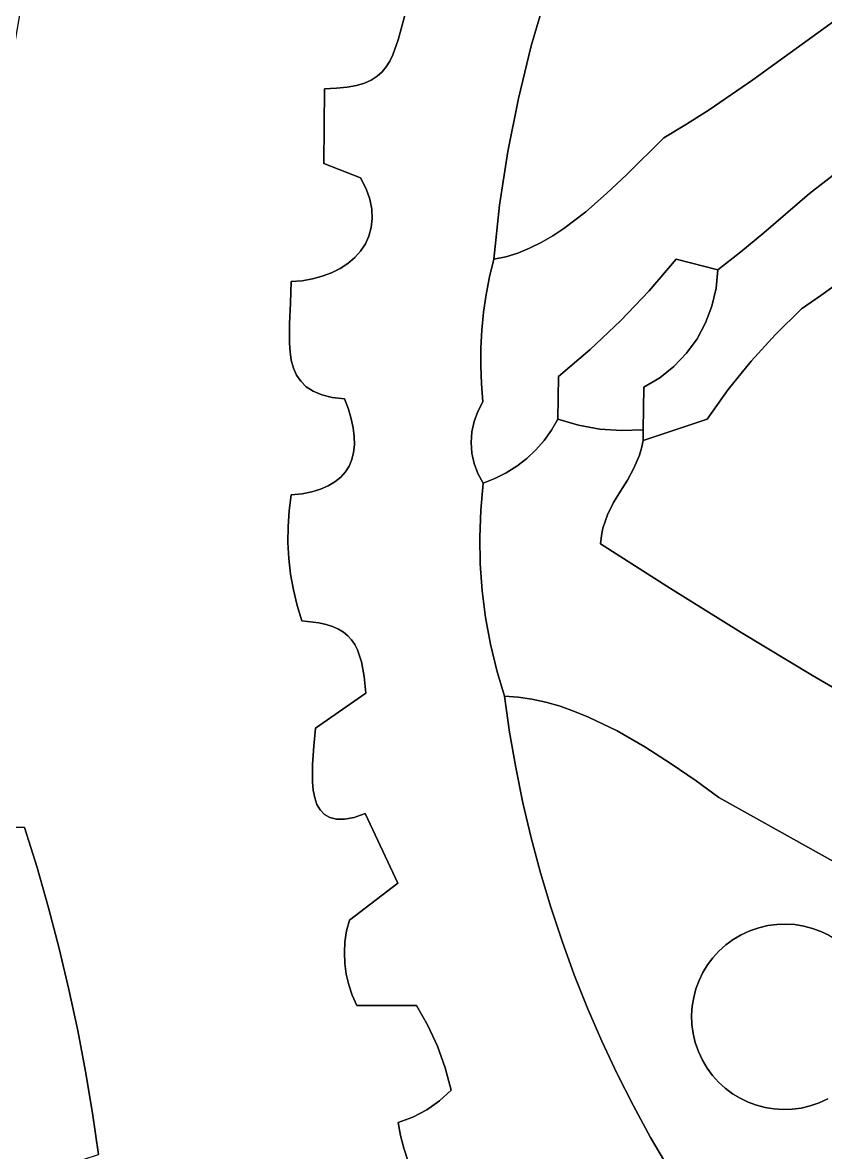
# Model space of a CAD drawing. Header units: inches. Extents: x 36.3 to 71.4, y 17.4 to 61.7.
# Drawn here: x 45.669 to 48.313, y 40.609 to 44.33 of the extents above; entities that cross this region are included whole.
import ezdxf

# ---------------------------------------------------------------- set-up
doc = ezdxf.new("R2010")
doc.units = ezdxf.units.IN
doc.layers.add('SURFACES_FOR_SKETCHUP', color=7, linetype='Continuous')

msp = doc.modelspace()

# ---------------------------------------------------------------- linework, layer by layer
at = {"layer": 'SURFACES_FOR_SKETCHUP'}
for points, invisible_edges in [([(47.9294, 44.0427), (47.9819, 44.6258), (47.3944, 44.4255)], 11), ([(48.0068, 44.6049), (47.9819, 44.6258), (47.9294, 44.0427)], 10), ([(47.9294, 44.0427), (48.0739, 44.1422), (48.0068, 44.6049)], 10), ([(48.0068, 44.6049), (48.0739, 44.1422), (48.0334, 44.5866)], 3), ([(48.0334, 44.5866), (48.0739, 44.1422), (48.0617, 44.571)], 3), ([(48.0617, 44.571), (48.0739, 44.1422), (48.0914, 44.558)], 3), ([(48.0914, 44.558), (48.0739, 44.1422), (48.1223, 44.5479)], 3), ([(45.6624, 44.3762), (46.6634, 44.1126), (45.6826, 44.5204)], 3), ([(46.7642, 44.504), (45.6826, 44.5204), (46.6634, 44.1126)], 11), ([(48.1223, 44.5479), (48.0739, 44.1422), (48.1542, 44.5409)], 3), ([(48.1542, 44.5409), (48.0739, 44.1422), (48.187, 44.5369)], 3), ([(48.3587, 44.3483), (48.187, 44.5369), (48.0739, 44.1422)], 3), ([(46.6634, 44.1126), (46.7032, 44.1141), (46.7642, 44.504)], 10), ([(46.7032, 44.1141), (46.7381, 44.1176), (46.7642, 44.504)], 10), ([(46.8885, 44.2247), (46.7642, 44.504), (46.7381, 44.1176)], 11), ([(46.9058, 44.2736), (46.9397, 44.3985), (46.7642, 44.504)], 8), ([(46.9058, 44.2736), (46.7642, 44.504), (46.8885, 44.2247)], 3), ([(47.3944, 44.4255), (46.9397, 44.3985), (47.3441, 44.2542)], 3), ([(47.3944, 44.4255), (47.3441, 44.2542), (47.8556, 43.9956)], 10), ([(47.8556, 43.9956), (47.9294, 44.0427), (47.3944, 44.4255)], 10), ([(45.6381, 44.2327), (46.6634, 44.1126), (45.6624, 44.3762)], 3), ([(46.9058, 44.2736), (47.3441, 44.2542), (46.9397, 44.3985)], 3), ([(48.0739, 44.1422), (48.46, 43.9098), (48.3587, 44.3483)], 3), ([(46.8885, 44.2247), (47.3015, 44.0808), (46.9058, 44.2736)], 3), ([(47.3441, 44.2542), (46.9058, 44.2736), (47.3015, 44.0808)], 3), ([(47.3441, 44.2542), (47.3015, 44.0808), (47.7803, 43.9509)], 10), ([(47.7803, 43.9509), (47.8556, 43.9956), (47.3441, 44.2542)], 10), ([(45.6096, 44.0899), (46.6634, 44.1126), (45.6381, 44.2327)], 3), ([(46.7381, 44.1176), (46.7684, 44.1234), (46.8885, 44.2247)], 10), ([(46.8885, 44.2247), (46.7684, 44.1234), (46.8783, 44.2036)], 3), ([(46.8783, 44.2036), (47.3015, 44.0808), (46.8885, 44.2247)], 3), ([(46.7684, 44.1234), (46.7945, 44.1313), (46.8783, 44.2036)], 10), ([(46.8783, 44.2036), (46.7945, 44.1313), (46.8664, 44.1847)], 3), ([(46.817, 44.1413), (46.8664, 44.1847), (46.7945, 44.1313)], 3), ([(46.8525, 44.168), (46.8664, 44.1847), (46.817, 44.1413)], 10), ([(46.8525, 44.168), (47.2667, 43.9056), (46.8664, 44.1847)], 3), ([(46.8783, 44.2036), (46.8664, 44.1847), (47.3015, 44.0808)], 10), ([(47.3015, 44.0808), (46.8664, 44.1847), (47.2667, 43.9056)], 3), ([(46.817, 44.1413), (46.782, 43.8188), (46.8362, 44.1536)], 3), ([(46.782, 43.8188), (47.2667, 43.9056), (46.8362, 44.1536)], 11), ([(46.7945, 44.1313), (46.782, 43.8188), (46.817, 44.1413)], 3), ([(46.817, 44.1413), (46.8362, 44.1536), (46.8525, 44.168)], 8), ([(46.8525, 44.168), (46.8362, 44.1536), (47.2667, 43.9056)], 10), ([(47.9294, 44.0427), (48.2607, 43.7672), (48.0739, 44.1422)], 3), ([(48.3384, 43.8284), (48.0739, 44.1422), (48.2607, 43.7672)], 3), ([(48.46, 43.9098), (48.0739, 44.1422), (48.4187, 43.8844)], 3), ([(48.4187, 43.8844), (48.0739, 44.1422), (48.3384, 43.8284)], 3), ([(46.6634, 44.1126), (45.6096, 44.0899), (46.6614, 43.8668)], 3), ([(46.7032, 44.1141), (46.6614, 43.8668), (46.7381, 44.1176)], 3), ([(46.782, 43.8188), (46.7381, 44.1176), (46.6614, 43.8668)], 3), ([(46.6634, 44.1126), (46.6614, 43.8668), (46.7032, 44.1141)], 2), ([(46.7381, 44.1176), (46.782, 43.8188), (46.7684, 44.1234)], 3), ([(46.7684, 44.1234), (46.782, 43.8188), (46.7945, 44.1313)], 3), ([(45.5772, 43.9479), (46.6614, 43.8668), (45.6096, 44.0899)], 3), ([(47.3015, 44.0808), (47.2667, 43.9056), (47.6582, 43.83)], 10), ([(47.6582, 43.83), (47.7803, 43.9509), (47.3015, 44.0808)], 10), ([(47.8556, 43.9956), (48.1095, 43.6384), (47.9294, 44.0427)], 3), ([(48.2607, 43.7672), (47.9294, 44.0427), (48.1095, 43.6384)], 3), ([(47.7803, 43.9509), (48.1095, 43.6384), (47.8556, 43.9956)], 3), ([(45.5772, 43.9479), (45.5406, 43.8069), (46.5535, 43.4776)], 10), ([(46.5535, 43.4776), (46.6614, 43.8668), (45.5772, 43.9479)], 11), ([(47.6582, 43.83), (47.8213, 43.5508), (47.7803, 43.9509)], 3), ([(47.8213, 43.5508), (48.0342, 43.5751), (47.7803, 43.9509)], 11), ([(48.1095, 43.6384), (47.7803, 43.9509), (48.0342, 43.5751)], 3), ([(46.7999, 43.7831), (47.2667, 43.9056), (46.782, 43.8188)], 3), ([(47.2667, 43.9056), (46.7999, 43.7831), (47.2397, 43.7289)], 3), ([(47.2667, 43.9056), (47.2397, 43.7289), (47.4514, 43.6523)], 10), ([(47.5922, 43.7672), (47.6582, 43.83), (47.2667, 43.9056)], 10), ([(47.5232, 43.707), (47.5922, 43.7672), (47.2667, 43.9056)], 10), ([(47.4514, 43.6523), (47.5232, 43.707), (47.2667, 43.9056)], 10), ([(46.5891, 43.4803), (46.6614, 43.8668), (46.5535, 43.4776)], 3), ([(46.5891, 43.4803), (46.6234, 43.4862), (46.6614, 43.8668)], 10), ([(46.6234, 43.4862), (46.6559, 43.4949), (46.6614, 43.8668)], 10), ([(46.6559, 43.4949), (46.6864, 43.5064), (46.6614, 43.8668)], 10), ([(46.7999, 43.7831), (46.782, 43.8188), (46.6614, 43.8668)], 8), ([(46.8188, 43.7158), (46.812, 43.7487), (46.6614, 43.8668)], 10), ([(46.7626, 43.5564), (46.7819, 43.5779), (46.6614, 43.8668)], 10), ([(46.7145, 43.5206), (46.7401, 43.5373), (46.6614, 43.8668)], 10), ([(46.7999, 43.7831), (46.6614, 43.8668), (46.812, 43.7487)], 3), ([(46.7977, 43.6016), (46.8204, 43.6846), (46.6614, 43.8668)], 11), ([(46.7401, 43.5373), (46.7626, 43.5564), (46.6614, 43.8668)], 10), ([(46.8188, 43.7158), (46.6614, 43.8668), (46.8204, 43.6846)], 3), ([(46.6864, 43.5064), (46.7145, 43.5206), (46.6614, 43.8668)], 10), ([(46.7977, 43.6016), (46.6614, 43.8668), (46.7819, 43.5779)], 3), ([(45.5406, 43.8069), (45.5001, 43.6668), (46.5535, 43.4776)], 10), ([(47.5922, 43.7672), (47.8213, 43.5508), (47.6582, 43.83)], 3), ([(48.3384, 43.8284), (48.2607, 43.7672), (48.4794, 43.5753)], 10), ([(46.812, 43.7487), (47.2397, 43.7289), (46.7999, 43.7831)], 3), ([(46.8188, 43.7158), (47.2397, 43.7289), (46.812, 43.7487)], 3), ([(47.5232, 43.707), (47.8213, 43.5508), (47.5922, 43.7672)], 3), ([(48.2607, 43.7672), (48.1095, 43.6384), (48.3601, 43.4769)], 10), ([(48.3601, 43.4769), (48.4207, 43.5251), (48.2607, 43.7672)], 10), ([(48.4207, 43.5251), (48.4794, 43.5753), (48.2607, 43.7672)], 10), ([(46.8204, 43.6846), (47.2397, 43.7289), (46.8188, 43.7158)], 3), ([(47.2397, 43.7289), (46.8204, 43.6846), (47.2206, 43.5508)], 3), ([(47.2206, 43.5508), (47.2605, 43.559), (47.2397, 43.7289)], 2), ([(47.3387, 43.587), (47.3769, 43.606), (47.2397, 43.7289)], 10), ([(47.2999, 43.5712), (47.3387, 43.587), (47.2397, 43.7289)], 10), ([(47.3769, 43.606), (47.4145, 43.6279), (47.2397, 43.7289)], 10), ([(47.2605, 43.559), (47.2999, 43.5712), (47.2397, 43.7289)], 10), ([(47.4145, 43.6279), (47.4514, 43.6523), (47.2397, 43.7289)], 10), ([(47.4514, 43.6523), (47.732, 43.4469), (47.5232, 43.707)], 3), ([(47.8213, 43.5508), (47.5232, 43.707), (47.732, 43.4469)], 3), ([(45.5001, 43.6668), (45.0739, 42.9114), (46.5535, 42.7746)], 11), ([(46.5481, 43.3382), (46.5515, 43.4063), (45.5001, 43.6668)], 10), ([(46.5535, 42.7746), (46.5608, 43.1926), (45.5001, 43.6668)], 11), ([(46.5538, 43.218), (45.5001, 43.6668), (46.5608, 43.1926)], 3), ([(46.5538, 43.218), (46.5496, 43.2455), (45.5001, 43.6668)], 10), ([(46.5515, 43.4063), (46.5535, 43.4776), (45.5001, 43.6668)], 10), ([(46.5476, 43.2748), (46.5481, 43.3382), (45.5001, 43.6668)], 10), ([(46.5496, 43.2455), (46.5476, 43.2748), (45.5001, 43.6668)], 10), ([(46.8172, 43.655), (46.8204, 43.6846), (46.7977, 43.6016)], 10), ([(46.8172, 43.655), (47.2206, 43.5508), (46.8204, 43.6846)], 3), ([(46.7977, 43.6016), (46.8095, 43.6273), (46.8172, 43.655)], 8), ([(46.7977, 43.6016), (47.2069, 43.4932), (46.8095, 43.6273)], 3), ([(46.8095, 43.6273), (47.2206, 43.5508), (46.8172, 43.655)], 3), ([(47.2206, 43.5508), (46.8095, 43.6273), (47.2069, 43.4932)], 3), ([(47.3769, 43.606), (47.6376, 43.3477), (47.4145, 43.6279)], 3), ([(47.4145, 43.6279), (47.6376, 43.3477), (47.4514, 43.6523)], 3), ([(47.732, 43.4469), (47.4514, 43.6523), (47.6376, 43.3477)], 3), ([(48.0342, 43.5751), (48.2339, 43.3872), (48.1095, 43.6384)], 3), ([(48.2979, 43.431), (48.1095, 43.6384), (48.2339, 43.3872)], 3), ([(48.2979, 43.431), (48.3601, 43.4769), (48.1095, 43.6384)], 10), ([(46.7819, 43.5779), (47.1957, 43.435), (46.7977, 43.6016)], 3), ([(47.2069, 43.4932), (46.7977, 43.6016), (47.1957, 43.435)], 3), ([(47.3387, 43.587), (47.2999, 43.5712), (47.5383, 43.2535)], 10), ([(47.3387, 43.587), (47.5383, 43.2535), (47.3769, 43.606)], 3), ([(47.6376, 43.3477), (47.3769, 43.606), (47.5383, 43.2535)], 3), ([(46.7401, 43.5373), (47.1814, 43.3177), (46.7626, 43.5564)], 3), ([(46.7626, 43.5564), (47.1872, 43.3765), (46.7819, 43.5779)], 3), ([(47.1872, 43.3765), (46.7626, 43.5564), (47.1814, 43.3177)], 3), ([(47.1957, 43.435), (46.7819, 43.5779), (47.1872, 43.3765)], 3), ([(47.2069, 43.4932), (47.1957, 43.435), (47.2999, 43.5712)], 10), ([(47.1957, 43.435), (47.5383, 43.2535), (47.2999, 43.5712)], 11), ([(47.2605, 43.559), (47.2069, 43.4932), (47.2999, 43.5712)], 3), ([(47.2206, 43.5508), (47.2069, 43.4932), (47.2605, 43.559)], 2), ([(47.732, 43.4469), (47.939, 43.3967), (47.8213, 43.5508)], 3), ([(47.8213, 43.5508), (47.958, 43.5157), (48.0342, 43.5751)], 8), ([(47.958, 43.5157), (47.8213, 43.5508), (47.9525, 43.4551)], 2), ([(47.9525, 43.4551), (47.8213, 43.5508), (47.939, 43.3967)], 3), ([(48.0342, 43.5751), (47.958, 43.5157), (47.9525, 43.4551)], 8), ([(47.9525, 43.4551), (48.2339, 43.3872), (48.0342, 43.5751)], 11), ([(46.6864, 43.5064), (46.7291, 43.091), (46.7145, 43.5206)], 3), ([(46.7145, 43.5206), (46.7291, 43.091), (46.7401, 43.5373)], 3), ([(46.7291, 43.091), (47.1814, 43.3177), (46.7401, 43.5373)], 11), ([(46.5481, 43.3382), (46.5476, 43.2748), (46.6864, 43.5064)], 10), ([(46.7291, 43.091), (46.6864, 43.5064), (46.5476, 43.2748)], 11), ([(46.6559, 43.4949), (46.5481, 43.3382), (46.6864, 43.5064)], 3), ([(46.5481, 43.3382), (46.6559, 43.4949), (46.5515, 43.4063)], 3), ([(46.6234, 43.4862), (46.5515, 43.4063), (46.6559, 43.4949)], 3), ([(46.6234, 43.4862), (46.5891, 43.4803), (46.5515, 43.4063)], 10), ([(46.5891, 43.4803), (46.5535, 43.4776), (46.5515, 43.4063)], 8), ([(48.3601, 43.4769), (48.2979, 43.431), (48.5064, 42.041)], 10), ([(47.1872, 43.3765), (47.5383, 43.2535), (47.1957, 43.435)], 3), ([(47.6376, 43.3477), (47.855, 43.241), (47.732, 43.4469)], 3), ([(47.918, 43.3411), (47.939, 43.3967), (47.732, 43.4469)], 10), ([(47.8899, 43.2889), (47.732, 43.4469), (47.855, 43.241)], 3), ([(47.918, 43.3411), (47.732, 43.4469), (47.8899, 43.2889)], 3), ([(47.939, 43.3967), (48.1482, 43.3035), (47.9525, 43.4551)], 3), ([(48.2339, 43.3872), (47.9525, 43.4551), (48.1482, 43.3035)], 3), ([(47.918, 43.3411), (48.1482, 43.3035), (47.939, 43.3967)], 3), ([(48.2339, 43.3872), (48.1482, 43.3035), (48.2979, 43.431)], 2), ([(48.2979, 43.431), (48.1482, 43.3035), (48.2702, 42.1799)], 11), ([(48.5064, 42.041), (48.2979, 43.431), (48.2702, 42.1799)], 3), ([(47.1814, 43.3177), (47.4341, 43.1646), (47.1872, 43.3765)], 3), ([(47.5383, 43.2535), (47.1872, 43.3765), (47.4341, 43.1646)], 3), ([(47.5383, 43.2535), (47.7148, 43.1295), (47.6376, 43.3477)], 3), ([(47.7671, 43.1606), (47.814, 43.198), (47.6376, 43.3477)], 10), ([(47.7148, 43.1295), (47.7671, 43.1606), (47.6376, 43.3477)], 10), ([(47.855, 43.241), (47.6376, 43.3477), (47.814, 43.198)], 3), ([(47.8899, 43.2889), (48.0677, 43.2149), (47.918, 43.3411)], 3), ([(48.1482, 43.3035), (47.918, 43.3411), (48.0677, 43.2149)], 3), ([(47.1814, 43.3177), (46.7291, 43.091), (47.1782, 43.2587)], 3), ([(47.1782, 43.2587), (47.4341, 43.1646), (47.1814, 43.3177)], 3), ([(47.855, 43.241), (47.9925, 43.1217), (47.8899, 43.2889)], 3), ([(48.0677, 43.2149), (47.8899, 43.2889), (47.9925, 43.1217)], 3), ([(48.0677, 43.2149), (48.2702, 42.1799), (48.1482, 43.3035)], 3), ([(46.7291, 43.091), (46.5476, 43.2748), (46.6887, 43.0958)], 3), ([(46.5496, 43.2455), (46.6887, 43.0958), (46.5476, 43.2748)], 3), ([(47.1782, 43.2587), (46.7291, 43.091), (47.1776, 43.1995)], 3), ([(47.1776, 43.1995), (47.4341, 43.1646), (47.1782, 43.2587)], 3), ([(47.5383, 43.2535), (47.4341, 43.1646), (47.5699, 42.9913)], 10), ([(47.5383, 43.2535), (47.5699, 42.9913), (47.7148, 43.1295)], 11), ([(46.5538, 43.218), (46.6887, 43.0958), (46.5496, 43.2455)], 3), ([(46.6887, 43.0958), (46.5538, 43.218), (46.6546, 43.1043)], 3), ([(46.5608, 43.1926), (46.6546, 43.1043), (46.5538, 43.218)], 3), ([(47.814, 43.198), (47.9925, 43.1217), (47.855, 43.241)], 3), ([(47.9925, 43.1217), (48.2702, 42.1799), (48.0677, 43.2149)], 3), ([(46.5535, 42.7746), (46.571, 43.1695), (46.5608, 43.1926)], 9), ([(46.6546, 43.1043), (46.5608, 43.1926), (46.6263, 43.1161)], 3), ([(46.5608, 43.1926), (46.571, 43.1695), (46.6263, 43.1161)], 10), ([(47.1776, 43.1995), (46.7291, 43.091), (47.1797, 43.1404)], 3), ([(47.1797, 43.1404), (47.4341, 43.1646), (47.1776, 43.1995)], 3), ([(47.7671, 43.1606), (47.9229, 43.0241), (47.814, 43.198)], 3), ([(47.9925, 43.1217), (47.814, 43.198), (47.9229, 43.0241)], 3), ([(46.571, 43.1695), (46.5535, 42.7746), (46.585, 43.1489)], 3), ([(46.585, 43.1489), (46.5535, 42.7746), (46.6033, 43.131)], 3), ([(46.6033, 43.131), (46.6263, 43.1161), (46.571, 43.1695)], 10), ([(46.571, 43.1695), (46.585, 43.1489), (46.6033, 43.131)], 8), ([(46.7417, 43.0575), (47.1797, 43.1404), (46.7291, 43.091)], 3), ([(47.1797, 43.1404), (46.7417, 43.0575), (47.1676, 43.0496)], 11), ([(47.1676, 43.0496), (47.1845, 43.0813), (47.1797, 43.1404)], 8), ([(47.1845, 43.0813), (47.4341, 43.1646), (47.1797, 43.1404)], 3), ([(47.4341, 43.1646), (47.1845, 43.0813), (47.4313, 43.0241)], 3), ([(47.4313, 43.0241), (47.4998, 43.0039), (47.4341, 43.1646)], 2), ([(47.4998, 43.0039), (47.5699, 42.9913), (47.4341, 43.1646)], 10), ([(47.7148, 43.1295), (47.7122, 42.989), (47.7671, 43.1606)], 2), ([(47.7122, 42.989), (47.9229, 43.0241), (47.7671, 43.1606)], 11), ([(46.6033, 43.131), (46.5535, 42.7746), (46.6263, 43.1161)], 3), ([(46.5891, 42.7785), (46.6263, 43.1161), (46.5535, 42.7746)], 3), ([(46.6213, 42.7848), (46.6263, 43.1161), (46.5891, 42.7785)], 3), ([(46.6263, 43.1161), (46.6213, 42.7848), (46.6546, 43.1043)], 3), ([(46.6501, 42.7934), (46.6546, 43.1043), (46.6213, 42.7848)], 3), ([(46.6546, 43.1043), (46.6501, 42.7934), (46.7618, 42.9396)], 11), ([(46.7613, 42.9666), (46.6546, 43.1043), (46.7618, 42.9396)], 3), ([(46.7578, 42.9953), (46.6546, 43.1043), (46.7613, 42.9666)], 3), ([(46.6546, 43.1043), (46.7513, 43.0256), (46.6887, 43.0958)], 3), ([(46.7513, 43.0256), (46.6546, 43.1043), (46.7578, 42.9953)], 3), ([(47.5699, 42.9913), (47.6409, 42.9863), (47.7148, 43.1295)], 10), ([(47.7122, 42.989), (47.7148, 43.1295), (47.6409, 42.9863)], 2), ([(47.9229, 43.0241), (48.0356, 42.3217), (47.9925, 43.1217)], 3), ([(48.2702, 42.1799), (47.9925, 43.1217), (48.0356, 42.3217)], 3), ([(46.7417, 43.0575), (46.7291, 43.091), (46.6887, 43.0958)], 8), ([(46.7417, 43.0575), (46.6887, 43.0958), (46.7513, 43.0256)], 3), ([(47.1845, 43.0813), (47.1676, 43.0496), (47.3591, 42.923)], 10), ([(47.4104, 42.9879), (47.4313, 43.0241), (47.1845, 43.0813)], 10), ([(47.3591, 42.923), (47.3862, 42.9541), (47.1845, 43.0813)], 10), ([(47.3862, 42.9541), (47.4104, 42.9879), (47.1845, 43.0813)], 10), ([(46.7513, 43.0256), (47.1555, 43.0164), (46.7417, 43.0575)], 3), ([(47.1676, 43.0496), (46.7417, 43.0575), (47.1555, 43.0164)], 3), ([(46.7578, 42.9953), (47.1555, 43.0164), (46.7513, 43.0256)], 3), ([(47.1676, 43.0496), (47.1555, 43.0164), (47.3591, 42.923)], 10), ([(47.1555, 43.0164), (46.7578, 42.9953), (47.1483, 42.9821)], 3), ([(46.7613, 42.9666), (47.1483, 42.9821), (46.7578, 42.9953)], 3), ([(47.1555, 43.0164), (47.1483, 42.9821), (47.3291, 42.8947)], 10), ([(47.3291, 42.8947), (47.3591, 42.923), (47.1555, 43.0164)], 10), ([(47.4998, 43.0039), (47.4104, 42.9879), (47.3862, 42.9541)], 9), ([(47.4998, 43.0039), (47.3862, 42.9541), (47.6376, 42.7865)], 11), ([(47.4998, 43.0039), (47.4313, 43.0241), (47.4104, 42.9879)], 8), ([(47.4998, 43.0039), (47.6376, 42.7865), (47.5699, 42.9913)], 3), ([(47.6607, 42.8236), (47.6823, 42.8624), (47.5699, 42.9913)], 10), ([(47.5699, 42.9913), (47.6823, 42.8624), (47.6409, 42.9863)], 3), ([(47.6376, 42.7865), (47.6607, 42.8236), (47.5699, 42.9913)], 10), ([(47.7122, 42.9539), (47.7122, 42.989), (47.6409, 42.9863)], 8), ([(47.6823, 42.8624), (47.8028, 42.4664), (47.9229, 43.0241)], 11), ([(47.9229, 43.0241), (47.7002, 42.9051), (47.6823, 42.8624)], 9), ([(47.9229, 43.0241), (47.7071, 42.9286), (47.7002, 42.9051)], 9), ([(47.9229, 43.0241), (47.7122, 42.9539), (47.7071, 42.9286)], 8), ([(47.7122, 42.9539), (47.9229, 43.0241), (47.7122, 42.989)], 2), ([(48.0356, 42.3217), (47.9229, 43.0241), (47.8028, 42.4664)], 3), ([(47.1483, 42.9821), (46.7613, 42.9666), (47.146, 42.9472)], 3), ([(46.7618, 42.9396), (47.146, 42.9472), (46.7613, 42.9666)], 3), ([(47.1483, 42.9821), (47.146, 42.9472), (47.2965, 42.8694)], 10), ([(47.2965, 42.8694), (47.3291, 42.8947), (47.1483, 42.9821)], 10), ([(47.3591, 42.923), (47.615, 42.7492), (47.3862, 42.9541)], 3), ([(47.6376, 42.7865), (47.3862, 42.9541), (47.615, 42.7492)], 3), ([(47.7002, 42.9051), (47.7071, 42.9286), (47.6409, 42.9863)], 10), ([(47.7122, 42.9539), (47.6409, 42.9863), (47.7071, 42.9286)], 3), ([(47.6823, 42.8624), (47.7002, 42.9051), (47.6409, 42.9863)], 10), ([(46.6755, 42.8044), (46.7618, 42.9396), (46.6501, 42.7934)], 3), ([(46.7618, 42.9396), (46.6755, 42.8044), (46.759, 42.9144)], 3), ([(46.6976, 42.8175), (46.759, 42.9144), (46.6755, 42.8044)], 3), ([(46.759, 42.9144), (46.6976, 42.8175), (46.7532, 42.8911)], 3), ([(46.7532, 42.8911), (47.1486, 42.9124), (46.759, 42.9144)], 3), ([(46.759, 42.9144), (47.1486, 42.9124), (46.7618, 42.9396)], 3), ([(47.146, 42.9472), (46.7618, 42.9396), (47.1486, 42.9124)], 3), ([(47.146, 42.9472), (47.1486, 42.9124), (47.2965, 42.8694)], 10), ([(47.3291, 42.8947), (47.595, 42.7093), (47.3591, 42.923)], 3), ([(47.615, 42.7492), (47.3591, 42.923), (47.595, 42.7093)], 3), ([(45.0739, 42.9114), (45.0815, 42.8538), (46.5535, 42.7746)], 10), ([(46.7164, 42.8328), (46.7532, 42.8911), (46.6976, 42.8175)], 3), ([(46.7532, 42.8911), (46.7164, 42.8328), (46.7441, 42.8697)], 3), ([(46.7441, 42.8697), (47.156, 42.8782), (46.7532, 42.8911)], 3), ([(47.156, 42.8782), (46.7441, 42.8697), (47.1683, 42.845)], 3), ([(47.1486, 42.9124), (46.7532, 42.8911), (47.156, 42.8782)], 3), ([(47.2616, 42.8473), (47.2965, 42.8694), (47.1486, 42.9124)], 10), ([(47.1486, 42.9124), (47.156, 42.8782), (47.2616, 42.8473)], 10), ([(47.156, 42.8782), (47.1683, 42.845), (47.2245, 42.8286)], 10), ([(47.2245, 42.8286), (47.2616, 42.8473), (47.156, 42.8782)], 10), ([(47.3291, 42.8947), (47.2965, 42.8694), (47.5799, 42.665)], 10), ([(47.595, 42.7093), (47.3291, 42.8947), (47.5799, 42.665)], 3), ([(45.0815, 42.8538), (45.084, 42.7959), (46.5535, 42.7746)], 10), ([(46.7319, 42.8503), (46.7441, 42.8697), (46.7164, 42.8328)], 2), ([(46.7164, 42.8328), (47.1743, 42.6358), (46.7319, 42.8503)], 3), ([(46.7319, 42.8503), (47.1775, 42.7247), (46.7441, 42.8697)], 3), ([(47.1775, 42.7247), (46.7319, 42.8503), (47.1743, 42.6358)], 3), ([(47.1775, 42.7247), (47.1683, 42.845), (46.7441, 42.8697)], 11), ([(47.1775, 42.7247), (47.1855, 42.8135), (47.1683, 42.845)], 8), ([(47.1855, 42.8135), (47.2245, 42.8286), (47.1683, 42.845)], 2), ([(47.2616, 42.8473), (47.1775, 42.7247), (47.5748, 42.6404)], 11), ([(47.2245, 42.8286), (47.1775, 42.7247), (47.2616, 42.8473)], 3), ([(47.2965, 42.8694), (47.2616, 42.8473), (47.5748, 42.6404)], 10), ([(47.5748, 42.6404), (47.5799, 42.665), (47.2965, 42.8694)], 10), ([(47.6607, 42.8236), (47.8028, 42.4664), (47.6823, 42.8624)], 3), ([(46.6501, 42.7934), (46.5429, 42.6175), (46.6755, 42.8044)], 3), ([(46.5457, 42.5652), (46.6755, 42.8044), (46.5429, 42.6175)], 3), ([(46.7087, 42.3322), (46.6755, 42.8044), (46.5457, 42.5652)], 11), ([(46.6755, 42.8044), (46.7087, 42.3322), (46.6976, 42.8175)], 3), ([(46.6976, 42.8175), (47.1743, 42.6358), (46.7164, 42.8328)], 3), ([(46.7253, 42.322), (47.176, 42.547), (46.6976, 42.8175)], 11), ([(46.7253, 42.322), (46.6976, 42.8175), (46.7087, 42.3322)], 3), ([(47.1743, 42.6358), (46.6976, 42.8175), (47.176, 42.547)], 3), ([(47.1855, 42.8135), (47.1775, 42.7247), (47.2245, 42.8286)], 2), ([(47.6376, 42.7865), (47.8028, 42.4664), (47.6607, 42.8236)], 3), ([(45.084, 42.7959), (45.0815, 42.738), (46.5432, 42.67)], 10), ([(46.5432, 42.67), (46.5468, 42.7224), (45.084, 42.7959)], 10), ([(46.5468, 42.7224), (46.5535, 42.7746), (45.084, 42.7959)], 10), ([(46.5429, 42.6175), (46.6501, 42.7934), (46.5432, 42.67)], 3), ([(46.6213, 42.7848), (46.5432, 42.67), (46.6501, 42.7934)], 3), ([(46.5432, 42.67), (46.6213, 42.7848), (46.5468, 42.7224)], 3), ([(46.5891, 42.7785), (46.5468, 42.7224), (46.6213, 42.7848)], 3), ([(46.5891, 42.7785), (46.5535, 42.7746), (46.5468, 42.7224)], 8), ([(47.615, 42.7492), (47.8028, 42.4664), (47.6376, 42.7865)], 3), ([(45.0815, 42.738), (45.0739, 42.6804), (46.5429, 42.6175)], 10), ([(46.5432, 42.67), (45.0815, 42.738), (46.5429, 42.6175)], 3), ([(47.615, 42.7492), (47.595, 42.7093), (47.8028, 42.4664)], 10), ([(47.1743, 42.6358), (47.5748, 42.6404), (47.1775, 42.7247)], 3), ([(47.595, 42.7093), (47.5799, 42.665), (47.8028, 42.4664)], 10), ([(45.0739, 42.6804), (45.0613, 42.6235), (46.5457, 42.5652)], 10), ([(46.5429, 42.6175), (45.0739, 42.6804), (46.5457, 42.5652)], 3), ([(47.5748, 42.6404), (47.8028, 42.4664), (47.5799, 42.665)], 3), ([(45.1138, 42.048), (45.6757, 41.6789), (45.0613, 42.6235)], 11), ([(45.6757, 41.6789), (46.5517, 42.5131), (45.0613, 42.6235)], 11), ([(46.5457, 42.5652), (45.0613, 42.6235), (46.5517, 42.5131)], 3), ([(47.5748, 42.6404), (47.1743, 42.6358), (47.5718, 42.6139)], 3), ([(47.176, 42.547), (47.5718, 42.6139), (47.1743, 42.6358)], 3), ([(47.5718, 42.6139), (47.8028, 42.4664), (47.5748, 42.6404)], 2), ([(47.1824, 42.4585), (47.5718, 42.6139), (47.176, 42.547)], 3), ([(47.1824, 42.4585), (47.1936, 42.3705), (47.5718, 42.6139)], 10), ([(47.2096, 42.2831), (47.5718, 42.6139), (47.1936, 42.3705)], 3), ([(47.2096, 42.2831), (47.3923, 42.0919), (47.5718, 42.6139)], 11), ([(47.439, 42.0783), (47.5718, 42.6139), (47.3923, 42.0919)], 3), ([(47.5718, 42.6139), (47.439, 42.0783), (47.8028, 42.4664)], 3), ([(46.5457, 42.5652), (46.5517, 42.5131), (46.6899, 42.3407)], 10), ([(46.6899, 42.3407), (46.7087, 42.3322), (46.5457, 42.5652)], 10), ([(46.7397, 42.3102), (47.176, 42.547), (46.7253, 42.322)], 3), ([(47.176, 42.547), (46.7397, 42.3102), (47.1824, 42.4585)], 3), ([(46.5517, 42.5131), (45.6757, 41.6789), (46.5609, 42.4615)], 3), ([(46.5517, 42.5131), (46.5609, 42.4615), (46.6687, 42.3477)], 10), ([(46.6899, 42.3407), (46.5517, 42.5131), (46.6687, 42.3477)], 3), ([(47.4859, 42.0616), (47.8028, 42.4664), (47.439, 42.0783)], 3), ([(47.533, 42.0422), (47.8028, 42.4664), (47.4859, 42.0616)], 3), ([(47.6264, 41.9969), (47.8028, 42.4664), (47.533, 42.0422)], 3), ([(47.8028, 42.4664), (47.6264, 41.9969), (48.0356, 42.3217)], 3), ([(46.5609, 42.4615), (45.6757, 41.6789), (46.5732, 42.4104)], 3), ([(46.5732, 42.4104), (46.6448, 42.3532), (46.5609, 42.4615)], 3), ([(46.6687, 42.3477), (46.5609, 42.4615), (46.6448, 42.3532)], 3), ([(46.7521, 42.2967), (47.1824, 42.4585), (46.7397, 42.3102)], 3), ([(46.7627, 42.2814), (47.1824, 42.4585), (46.7521, 42.2967)], 3), ([(47.1824, 42.4585), (46.7627, 42.2814), (47.1936, 42.3705)], 3), ([(46.5732, 42.4104), (45.6757, 41.6789), (46.5886, 42.36)], 3), ([(46.5732, 42.4104), (46.5886, 42.36), (46.6448, 42.3532)], 8), ([(46.5886, 42.36), (45.6757, 41.6789), (46.6334, 42.0058)], 11), ([(46.5886, 42.36), (46.6334, 42.0058), (46.6448, 42.3532)], 3), ([(46.7716, 42.2644), (47.1936, 42.3705), (46.7627, 42.2814)], 3), ([(46.7852, 42.2246), (47.1936, 42.3705), (46.7716, 42.2644)], 3), ([(47.1936, 42.3705), (46.7852, 42.2246), (47.2096, 42.2831)], 3), ([(46.6448, 42.3532), (46.6334, 42.0058), (46.7852, 42.2246)], 11), ([(46.6687, 42.3477), (46.6448, 42.3532), (46.7852, 42.2246)], 10), ([(46.7852, 42.2246), (46.7716, 42.2644), (46.6687, 42.3477)], 10), ([(46.6899, 42.3407), (46.6687, 42.3477), (46.7716, 42.2644)], 10), ([(46.6899, 42.3407), (46.7716, 42.2644), (46.7087, 42.3322)], 3), ([(46.7627, 42.2814), (46.7087, 42.3322), (46.7716, 42.2644)], 3), ([(46.7087, 42.3322), (46.7627, 42.2814), (46.7253, 42.322)], 3), ([(46.7397, 42.3102), (46.7253, 42.322), (46.7521, 42.2967)], 2), ([(46.7627, 42.2814), (46.7521, 42.2967), (46.7253, 42.322)], 10), ([(47.7176, 41.9449), (48.0356, 42.3217), (47.6264, 41.9969)], 3), ([(47.7176, 41.9449), (47.8049, 41.8892), (48.0356, 42.3217)], 10), ([(47.8049, 41.8892), (47.8867, 41.8324), (48.0356, 42.3217)], 10), ([(48.2702, 42.1799), (48.0356, 42.3217), (47.8867, 41.8324)], 10), ([(46.794, 42.1769), (47.2096, 42.2831), (46.7852, 42.2246)], 3), ([(47.2096, 42.2831), (46.794, 42.1769), (47.2303, 42.1966)], 3), ([(47.2096, 42.2831), (47.2303, 42.1966), (47.346, 42.1022)], 10), ([(47.2096, 42.2831), (47.346, 42.1022), (47.3923, 42.0919)], 9), ([(46.794, 42.1769), (46.7852, 42.2246), (46.6334, 42.0058)], 10), ([(46.7993, 42.121), (46.794, 42.1769), (46.6334, 42.0058)], 2), ([(46.7993, 42.121), (47.2303, 42.1966), (46.794, 42.1769)], 3), ([(47.2303, 42.1966), (46.7993, 42.121), (47.2557, 42.1112)], 3), ([(47.2557, 42.1112), (47.3004, 42.1087), (47.2303, 42.1966)], 2), ([(47.3004, 42.1087), (47.346, 42.1022), (47.2303, 42.1966)], 10), ([(47.8867, 41.8324), (47.9614, 41.7775), (48.2702, 42.1799)], 10), ([(48.5064, 42.041), (48.2702, 42.1799), (47.9614, 41.7775)], 10), ([(46.7993, 42.121), (46.6277, 41.947), (46.797, 41.7249)], 11), ([(46.7993, 42.121), (46.6334, 42.0058), (46.6277, 41.947)], 8), ([(46.797, 41.7249), (47.2725, 41.9934), (46.7993, 42.121)], 11), ([(47.2557, 42.1112), (46.7993, 42.121), (47.2725, 41.9934)], 3), ([(47.2557, 42.1112), (47.2725, 41.9934), (47.3004, 42.1087)], 2), ([(47.346, 42.1022), (47.3004, 42.1087), (47.2725, 41.9934)], 10), ([(47.346, 42.1022), (47.2725, 41.9934), (47.3923, 42.0919)], 3), ([(47.439, 42.0783), (47.3923, 42.0919), (47.2725, 41.9934)], 10), ([(47.2725, 41.9934), (47.2928, 41.8763), (47.439, 42.0783)], 10), ([(47.4859, 42.0616), (47.439, 42.0783), (47.2928, 41.8763)], 10), ([(47.533, 42.0422), (47.4859, 42.0616), (47.2928, 41.8763)], 10), ([(45.6757, 41.6789), (45.1138, 42.048), (45.2659, 41.6874)], 3), ([(47.2928, 41.8763), (47.3165, 41.76), (47.533, 42.0422)], 10), ([(47.533, 42.0422), (47.3165, 41.76), (47.6264, 41.9969)], 3), ([(48.7443, 41.9049), (48.5064, 42.041), (47.9614, 41.7775)], 10), ([(46.6334, 42.0058), (45.6757, 41.6789), (46.6277, 41.947)], 3), ([(47.2725, 41.9934), (46.797, 41.7249), (47.2928, 41.8763)], 3), ([(47.6264, 41.9969), (47.3165, 41.76), (47.7176, 41.9449)], 3), ([(46.6277, 41.947), (45.6757, 41.6789), (46.6234, 41.8864)], 3), ([(46.6234, 41.8864), (46.797, 41.7249), (46.6277, 41.947)], 3), ([(47.3436, 41.6446), (47.7176, 41.9449), (47.3165, 41.76)], 3), ([(47.7176, 41.9449), (47.3436, 41.6446), (47.8049, 41.8892)], 3), ([(46.6234, 41.8864), (45.6757, 41.6789), (46.6234, 41.8283)], 3), ([(46.6234, 41.8864), (46.6234, 41.8283), (46.797, 41.7249)], 10), ([(47.2928, 41.8763), (46.797, 41.7249), (47.3165, 41.76)], 3), ([(47.3742, 41.5301), (47.8049, 41.8892), (47.3436, 41.6446)], 3), ([(47.8049, 41.8892), (47.3742, 41.5301), (47.8867, 41.8324)], 3), ([(47.9614, 41.7775), (49.187, 41.0929), (48.7443, 41.9049)], 10), ([(46.6234, 41.8283), (45.6757, 41.6789), (46.6261, 41.8015)], 3), ([(45.7166, 41.5468), (46.6261, 41.8015), (45.6757, 41.6789)], 3), ([(46.6261, 41.8015), (45.7166, 41.5468), (46.6309, 41.777)], 3), ([(46.797, 41.7249), (46.6234, 41.8283), (46.7603, 41.7124)], 3), ([(46.6261, 41.8015), (46.7603, 41.7124), (46.6234, 41.8283)], 3), ([(46.6309, 41.777), (46.7603, 41.7124), (46.6261, 41.8015)], 3), ([(47.408, 41.4167), (47.8867, 41.8324), (47.3742, 41.5301)], 3), ([(47.8867, 41.8324), (47.408, 41.4167), (47.9614, 41.7775)], 3), ([(46.6309, 41.777), (45.7166, 41.5468), (46.6384, 41.7552)], 3), ([(46.7603, 41.7124), (46.6309, 41.777), (46.7289, 41.7064)], 3), ([(46.6384, 41.7552), (46.7289, 41.7064), (46.6309, 41.777)], 3), ([(46.9046, 41.4953), (47.3165, 41.76), (46.797, 41.7249)], 3), ([(47.3165, 41.76), (46.9046, 41.4953), (47.3436, 41.6446)], 3), ([(47.9614, 41.7775), (47.408, 41.4167), (47.962, 41.2719)], 11), ([(47.9842, 41.292), (47.9614, 41.7775), (47.962, 41.2719)], 3), ([(47.9614, 41.7775), (47.9842, 41.292), (48.0086, 41.3099)], 9), ([(47.9614, 41.7775), (48.0086, 41.3099), (48.035, 41.3255)], 9), ([(47.9614, 41.7775), (48.035, 41.3255), (48.0633, 41.3387)], 9), ([(47.9614, 41.7775), (48.0633, 41.3387), (48.0929, 41.3489)], 9), ([(47.9614, 41.7775), (48.0929, 41.3489), (48.1228, 41.356)], 9), ([(47.9614, 41.7775), (48.1228, 41.356), (48.1528, 41.3599)], 9), ([(47.9614, 41.7775), (48.1528, 41.3599), (48.1826, 41.3609)], 9), ([(47.9614, 41.7775), (48.1826, 41.3609), (48.2122, 41.359)], 9), ([(47.9614, 41.7775), (48.2122, 41.359), (48.2413, 41.3542)], 9), ([(47.9614, 41.7775), (48.2413, 41.3542), (48.2697, 41.3467)], 9), ([(47.9614, 41.7775), (48.2697, 41.3467), (48.2972, 41.3365)], 9), ([(47.9614, 41.7775), (48.2972, 41.3365), (48.3236, 41.3238)], 9), ([(47.9614, 41.7775), (48.3236, 41.3238), (48.3487, 41.3085)], 9), ([(47.9614, 41.7775), (48.3487, 41.3085), (49.187, 41.0929)], 3), ([(45.7546, 41.4138), (46.6384, 41.7552), (45.7166, 41.5468)], 3), ([(46.6384, 41.7552), (45.7546, 41.4138), (46.649, 41.7367)], 3), ([(45.7896, 41.28), (46.649, 41.7367), (45.7546, 41.4138)], 3), ([(46.649, 41.7367), (45.7896, 41.28), (46.7361, 41.3385)], 11), ([(46.7289, 41.7064), (46.6384, 41.7552), (46.7025, 41.7064)], 3), ([(46.6384, 41.7552), (46.649, 41.7367), (46.7025, 41.7064)], 10), ([(46.6806, 41.7118), (46.7025, 41.7064), (46.649, 41.7367)], 10), ([(46.649, 41.7367), (46.6629, 41.7221), (46.6806, 41.7118)], 8), ([(46.745, 41.3738), (46.6629, 41.7221), (46.649, 41.7367)], 9), ([(46.745, 41.3738), (46.649, 41.7367), (46.7361, 41.3385)], 3), ([(46.6629, 41.7221), (46.745, 41.3738), (46.6806, 41.7118)], 3), ([(46.9046, 41.4953), (46.797, 41.7249), (46.7603, 41.7124)], 8), ([(45.214, 41.6676), (45.7546, 41.4138), (45.2659, 41.6874)], 3), ([(45.6757, 41.6789), (45.2659, 41.6874), (45.7166, 41.5468)], 2), ([(45.7166, 41.5468), (45.2659, 41.6874), (45.7546, 41.4138)], 3), ([(46.6806, 41.7118), (46.745, 41.3738), (46.7025, 41.7064)], 3), ([(46.7025, 41.7064), (46.745, 41.3738), (46.7289, 41.7064)], 3), ([(46.9046, 41.4953), (46.7603, 41.7124), (46.7289, 41.7064)], 9), ([(46.9046, 41.4953), (46.7289, 41.7064), (46.745, 41.3738)], 3), ([(45.7896, 41.28), (45.1609, 41.6522), (44.7155, 40.942)], 11), ([(45.1609, 41.6522), (45.7896, 41.28), (45.214, 41.6676)], 3), ([(45.7546, 41.4138), (45.214, 41.6676), (45.7896, 41.28)], 3), ([(47.3436, 41.6446), (46.9046, 41.4953), (47.3742, 41.5301)], 3), ([(47.3742, 41.5301), (46.9046, 41.4953), (47.408, 41.4167)], 3), ([(46.9046, 41.4953), (46.745, 41.3738), (46.7361, 41.3385)], 8), ([(46.9046, 41.4953), (46.7361, 41.3385), (46.9662, 41.0929)], 11), ([(46.9662, 41.0929), (47.408, 41.4167), (46.9046, 41.4953)], 11), ([(47.408, 41.4167), (46.9662, 41.0929), (47.4453, 41.3044)], 3), ([(47.4453, 41.3044), (47.9421, 41.25), (47.408, 41.4167)], 3), ([(47.962, 41.2719), (47.408, 41.4167), (47.9421, 41.25)], 3), ([(48.2413, 41.3542), (48.2122, 41.359), (48.0929, 41.3489)], 10), ([(48.0929, 41.3489), (48.2122, 41.359), (48.1228, 41.356)], 3), ([(48.2697, 41.3467), (48.2413, 41.3542), (48.0929, 41.3489)], 10), ([(48.1826, 41.3609), (48.1228, 41.356), (48.2122, 41.359)], 3), ([(48.1826, 41.3609), (48.1528, 41.3599), (48.1228, 41.356)], 8), ([(46.7361, 41.3385), (45.7896, 41.28), (46.7305, 41.3028)], 3), ([(46.7361, 41.3385), (46.7305, 41.3028), (46.9662, 41.0929)], 10), ([(47.8965, 41.1749), (48.0633, 41.3387), (47.9092, 41.2013)], 3), ([(48.0633, 41.3387), (47.8965, 41.1749), (48.2972, 41.3365)], 11), ([(47.8965, 41.1749), (48.0581, 40.7742), (48.2972, 41.3365)], 11), ([(48.0633, 41.3387), (48.035, 41.3255), (47.9092, 41.2013)], 10), ([(47.9092, 41.2013), (48.035, 41.3255), (47.9244, 41.2264)], 3), ([(47.9244, 41.2264), (48.035, 41.3255), (47.9421, 41.25)], 3), ([(48.035, 41.3255), (48.0086, 41.3099), (47.9421, 41.25)], 10), ([(48.4588, 40.9358), (48.2972, 41.3365), (48.0581, 40.7742)], 11), ([(48.0929, 41.3489), (48.0633, 41.3387), (48.2697, 41.3467)], 10), ([(48.2972, 41.3365), (48.2697, 41.3467), (48.0633, 41.3387)], 10), ([(48.2972, 41.3365), (48.461, 41.1696), (48.3236, 41.3238)], 3), ([(48.461, 41.1696), (48.2972, 41.3365), (48.4588, 40.9358)], 11), ([(45.8215, 41.1456), (45.7896, 41.28), (44.7155, 40.942)], 10), ([(45.8215, 41.1456), (46.7305, 41.3028), (45.7896, 41.28)], 3), ([(46.7305, 41.3028), (45.8215, 41.1456), (46.7285, 41.2669)], 3), ([(46.7285, 41.2669), (46.9662, 41.0929), (46.7305, 41.3028)], 3), ([(47.0038, 41.027), (47.4453, 41.3044), (46.9662, 41.0929)], 3), ([(47.4453, 41.3044), (47.0038, 41.027), (47.4858, 41.1933)], 3), ([(47.9421, 41.25), (47.4453, 41.3044), (47.9244, 41.2264)], 3), ([(47.4858, 41.1933), (47.9092, 41.2013), (47.4453, 41.3044)], 3), ([(47.9244, 41.2264), (47.4453, 41.3044), (47.9092, 41.2013)], 3), ([(47.962, 41.2719), (47.9421, 41.25), (48.0086, 41.3099)], 10), ([(48.0086, 41.3099), (47.9842, 41.292), (47.962, 41.2719)], 8), ([(46.7285, 41.2669), (45.8215, 41.1456), (46.7299, 41.231)], 3), ([(46.7299, 41.231), (46.9662, 41.0929), (46.7285, 41.2669)], 3), ([(45.8505, 41.0104), (46.7299, 41.231), (45.8215, 41.1456)], 3), ([(46.7299, 41.231), (45.8505, 41.0104), (46.7347, 41.1954)], 3), ([(46.7347, 41.1954), (46.9662, 41.0929), (46.7299, 41.231)], 3), ([(47.9092, 41.2013), (47.4858, 41.1933), (47.8965, 41.1749)], 3), ([(46.7347, 41.1954), (45.8505, 41.0104), (46.7429, 41.1604)], 3), ([(46.7347, 41.1954), (46.7429, 41.1604), (46.9662, 41.0929)], 10), ([(47.0355, 40.9582), (47.4858, 41.1933), (47.0038, 41.027)], 3), ([(47.4858, 41.1933), (47.0355, 40.9582), (47.5296, 41.0834)], 3), ([(47.5296, 41.0834), (47.8863, 41.1474), (47.4858, 41.1933)], 3), ([(47.8965, 41.1749), (47.4858, 41.1933), (47.8863, 41.1474)], 3), ([(47.8965, 41.1749), (47.8863, 41.1474), (47.8943, 40.941)], 10), ([(47.8943, 40.941), (48.0581, 40.7742), (47.8965, 41.1749)], 11), ([(44.7155, 40.942), (44.7536, 40.7842), (45.8215, 41.1456)], 10), ([(45.8505, 41.0104), (45.8215, 41.1456), (44.7536, 40.7842)], 10), ([(45.8764, 40.8746), (46.7429, 41.1604), (45.8505, 41.0104)], 3), ([(46.7429, 41.1604), (45.8764, 40.8746), (46.7545, 41.1261)], 3), ([(46.7545, 41.1261), (46.9662, 41.0929), (46.7429, 41.1604)], 3), ([(47.8863, 41.1474), (47.5296, 41.0834), (47.8788, 41.119)], 3), ([(47.8863, 41.1474), (47.8788, 41.119), (47.8841, 40.9706)], 10), ([(47.8841, 40.9706), (47.8943, 40.941), (47.8863, 41.1474)], 10), ([(46.7545, 41.1261), (45.8764, 40.8746), (46.7694, 41.0929)], 3), ([(45.8993, 40.7382), (46.7694, 41.0929), (45.8764, 40.8746)], 3), ([(46.7694, 41.0929), (45.8993, 40.7382), (46.9059, 40.7067)], 11), ([(46.7545, 41.1261), (46.7694, 41.0929), (46.9662, 41.0929)], 8), ([(47.0038, 41.027), (46.9662, 41.0929), (46.7694, 41.0929)], 8), ([(47.0038, 41.027), (46.7694, 41.0929), (47.0355, 40.9582)], 3), ([(46.7694, 41.0929), (46.9059, 40.7067), (47.0355, 40.9582)], 11), ([(47.8788, 41.119), (47.5296, 41.0834), (47.874, 41.0899)], 3), ([(47.5767, 40.9749), (47.874, 41.0899), (47.5296, 41.0834)], 3), ([(47.874, 41.0899), (47.5767, 40.9749), (47.8721, 41.0603)], 3), ([(47.8721, 41.0603), (47.877, 41.0005), (47.874, 41.0899)], 3), ([(47.8788, 41.119), (47.874, 41.0899), (47.8841, 40.9706)], 10), ([(47.8841, 40.9706), (47.874, 41.0899), (47.877, 41.0005)], 3), ([(47.061, 40.8868), (47.5296, 41.0834), (47.0355, 40.9582)], 3), ([(47.5296, 41.0834), (47.061, 40.8868), (47.5767, 40.9749)], 3), ([(47.8721, 41.0603), (47.5767, 40.9749), (47.873, 41.0304)], 3), ([(47.8721, 41.0603), (47.873, 41.0304), (47.877, 41.0005)], 8), ([(47.873, 41.0304), (47.5767, 40.9749), (47.877, 41.0005)], 3), ([(44.7536, 40.7842), (44.7977, 40.6279), (45.8505, 41.0104)], 10), ([(45.8764, 40.8746), (45.8505, 41.0104), (44.7977, 40.6279)], 10), ([(47.627, 40.8677), (47.877, 41.0005), (47.5767, 40.9749)], 3), ([(47.877, 41.0005), (47.627, 40.8677), (47.8841, 40.9706)], 3), ([(46.9544, 40.7247), (47.0355, 40.9582), (46.9059, 40.7067)], 3), ([(46.9544, 40.7247), (47, 40.7487), (47.0355, 40.9582)], 10), ([(47.061, 40.8868), (47.0355, 40.9582), (47, 40.7487)], 10), ([(47.0802, 40.8134), (47.5767, 40.9749), (47.061, 40.8868)], 3), ([(47.5767, 40.9749), (47.0802, 40.8134), (47.627, 40.8677)], 3), ([(47.8841, 40.9706), (47.627, 40.8677), (47.8943, 40.941)], 3), ([(47.6804, 40.762), (47.8943, 40.941), (47.627, 40.8677)], 3), ([(47.8943, 40.941), (47.6804, 40.762), (47.9074, 40.9127)], 3), ([(47.8943, 40.941), (47.9074, 40.9127), (48.0317, 40.7869)], 10), ([(48.0581, 40.7742), (47.8943, 40.941), (48.0317, 40.7869)], 3), ([(47.9074, 40.9127), (47.6804, 40.762), (47.9231, 40.8863)], 3), ([(48.0066, 40.8021), (47.9074, 40.9127), (47.983, 40.8198)], 3), ([(48.0317, 40.7869), (47.9074, 40.9127), (48.0066, 40.8021)], 3), ([(47.9074, 40.9127), (47.9231, 40.8863), (47.983, 40.8198)], 10), ([(48.292, 40.772), (48.4588, 40.9358), (48.0581, 40.7742)], 11), ([(48.4588, 40.9358), (48.292, 40.772), (48.4461, 40.9094)], 3), ([(48.292, 40.772), (48.3203, 40.7851), (48.4461, 40.9094)], 10), ([(44.7977, 40.6279), (45.0436, 40.3204), (45.8764, 40.8746)], 11), ([(45.8993, 40.7382), (45.8764, 40.8746), (45.0436, 40.3204)], 10), ([(47.0421, 40.7784), (47.061, 40.8868), (47, 40.7487)], 3), ([(47.0421, 40.7784), (47.0802, 40.8134), (47.061, 40.8868)], 8), ([(47.2549, 40.4258), (47.627, 40.8677), (47.0802, 40.8134)], 11), ([(47.627, 40.8677), (47.2549, 40.4258), (47.6804, 40.762)], 3), ([(47.9231, 40.8863), (47.6804, 40.762), (47.941, 40.8619)], 3), ([(47.9611, 40.8397), (47.983, 40.8198), (47.9231, 40.8863)], 10), ([(47.9231, 40.8863), (47.941, 40.8619), (47.9611, 40.8397)], 8), ([(47.7371, 40.6579), (47.941, 40.8619), (47.6804, 40.762)], 3), ([(47.941, 40.8619), (47.7371, 40.6579), (47.9611, 40.8397)], 3), ([(47.9611, 40.8397), (47.7371, 40.6579), (47.983, 40.8198)], 3), ([(47.0802, 40.8134), (47.0421, 40.7784), (47.2015, 40.4286)], 10), ([(47.2015, 40.4286), (47.2549, 40.4258), (47.0802, 40.8134)], 10), ([(47.7969, 40.5554), (47.983, 40.8198), (47.7371, 40.6579)], 3), ([(47.983, 40.8198), (47.7969, 40.5554), (48.0066, 40.8021)], 3), ([(48.0066, 40.8021), (47.7969, 40.5554), (48.0317, 40.7869)], 3), ([(47.0421, 40.7784), (47, 40.7487), (47.1484, 40.4249)], 10), ([(47.1484, 40.4249), (47.2015, 40.4286), (47.0421, 40.7784)], 10), ([(47.6804, 40.762), (47.2549, 40.4258), (47.7371, 40.6579)], 3), ([(48.0317, 40.7869), (47.7969, 40.5554), (48.0581, 40.7742)], 3), ([(47.8598, 40.4546), (48.0581, 40.7742), (47.7969, 40.5554)], 3), ([(48.0856, 40.764), (48.0581, 40.7742), (47.8598, 40.4546)], 10), ([(47.8598, 40.4546), (48.0352, 40.3872), (48.0856, 40.764)], 11), ([(48.0352, 40.3872), (48.0916, 40.3952), (48.0856, 40.764)], 10), ([(48.0581, 40.7742), (48.0856, 40.764), (48.292, 40.772)], 10), ([(48.2624, 40.7618), (48.292, 40.772), (48.0856, 40.764)], 10), ([(48.114, 40.7565), (48.0856, 40.764), (48.0916, 40.3952)], 10), ([(48.0856, 40.764), (48.114, 40.7565), (48.2624, 40.7618)], 10), ([(48.1431, 40.7517), (48.114, 40.7565), (48.0916, 40.3952)], 10), ([(48.114, 40.7565), (48.1431, 40.7517), (48.2624, 40.7618)], 10), ([(48.2624, 40.7618), (48.1431, 40.7517), (48.2325, 40.7547)], 3), ([(48.1727, 40.7498), (48.2325, 40.7547), (48.1431, 40.7517)], 3), ([(48.1727, 40.7498), (48.2026, 40.7507), (48.2325, 40.7547)], 8), ([(48.2325, 40.7547), (48.2026, 40.7507), (48.207, 40.3992)], 10), ([(48.207, 40.3992), (48.2656, 40.3967), (48.2325, 40.7547)], 10), ([(48.2624, 40.7618), (48.2325, 40.7547), (48.2656, 40.3967)], 10), ([(48.292, 40.772), (48.2624, 40.7618), (48.3834, 40.3867)], 10), ([(48.2656, 40.3967), (48.3834, 40.3867), (48.2624, 40.7618)], 10), ([(48.3203, 40.7851), (48.292, 40.772), (48.3834, 40.3867)], 10), ([(45.9191, 40.6013), (45.8993, 40.7382), (45.0436, 40.3204)], 2), ([(45.8993, 40.7382), (45.9191, 40.6013), (46.9059, 40.7067)], 10), ([(46.9544, 40.7247), (46.9059, 40.7067), (46.9134, 40.6643)], 8), ([(46.9134, 40.6643), (46.9239, 40.6228), (46.9544, 40.7247)], 10), ([(46.9373, 40.5822), (47, 40.7487), (46.9239, 40.6228)], 3), ([(47, 40.7487), (46.9544, 40.7247), (46.9239, 40.6228)], 10), ([(46.9535, 40.5427), (47, 40.7487), (46.9373, 40.5822)], 3), ([(46.9535, 40.5427), (47.1484, 40.4249), (47, 40.7487)], 11), ([(48.0916, 40.3952), (48.1489, 40.3989), (48.1431, 40.7517)], 10), ([(48.1727, 40.7498), (48.1431, 40.7517), (48.1489, 40.3989)], 10), ([(48.1489, 40.3989), (48.207, 40.3992), (48.1727, 40.7498)], 10), ([(48.2026, 40.7507), (48.1727, 40.7498), (48.207, 40.3992)], 10), ([(46.9134, 40.6643), (46.9059, 40.7067), (45.9191, 40.6013)], 10), ([(46.9239, 40.6228), (46.9134, 40.6643), (45.9191, 40.6013)], 10), ([(47.7371, 40.6579), (47.2549, 40.4258), (47.7969, 40.5554)], 3), ([(46.9373, 40.5822), (46.9239, 40.6228), (45.9191, 40.6013)], 10)]:
    msp.add_3dface(points, dxfattribs=dict(at, invisible_edges=invisible_edges))

doc.saveas('drawing.dxf')
